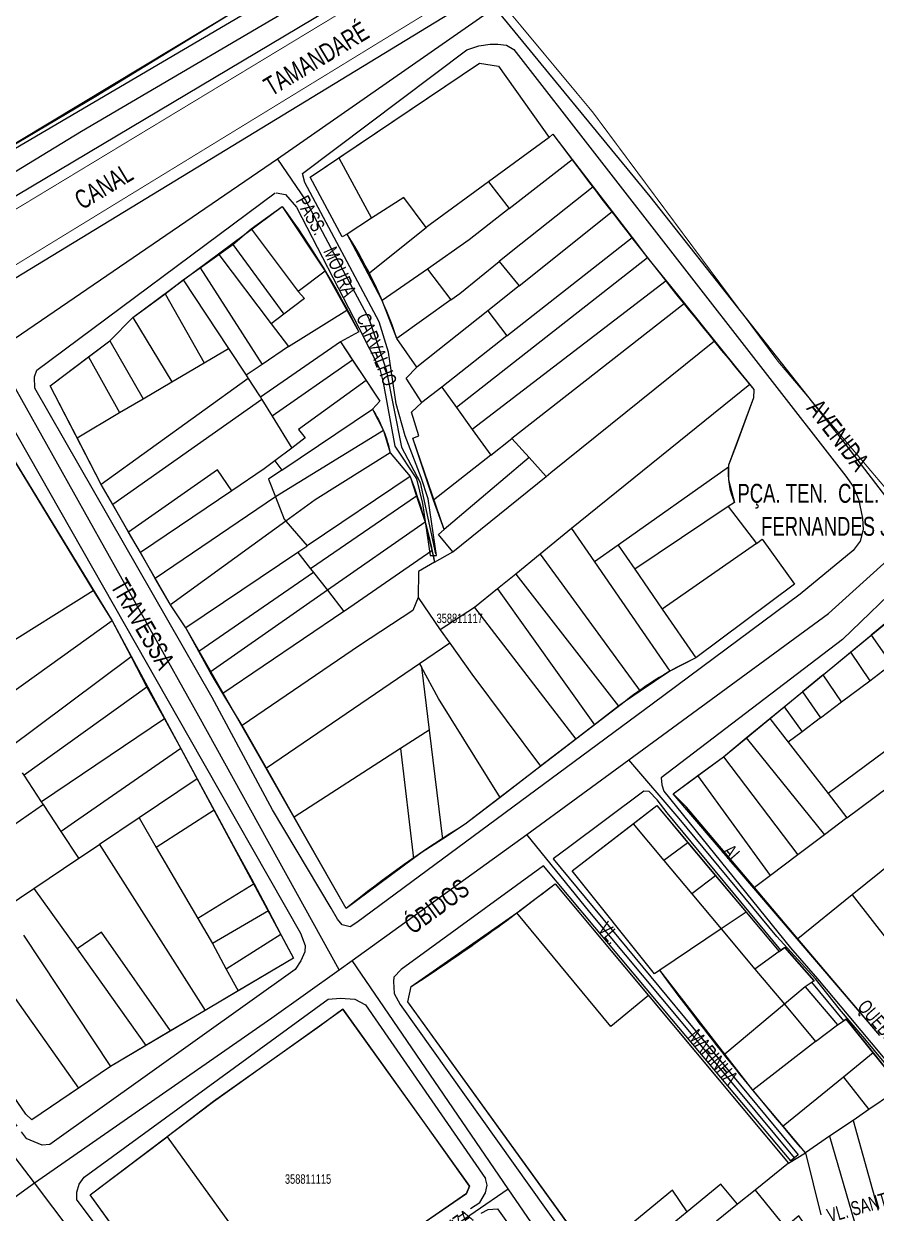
# Model space of a CAD drawing. Extents: x 199219 to 200475, y 4837288 to 4839440.
# Drawn here: x 200027.5 to 200207.8, y 4838461.3 to 4838713 of the extents above; entities that cross this region are included whole.
import ezdxf

# ---------------------------------------------------------------- set-up
doc = ezdxf.new("R2010")
doc.units = 0
doc.header["$LTSCALE"] = 3
doc.header["$MEASUREMENT"] = 0
doc.linetypes.add('PHANTOMX2', pattern=[5, 2.5, -0.5, 0.5, -0.5, 0.5, -0.5])
for name, color, linetype in [('CD_MALHA_LOTES', 40, 'CONTINUOUS'), ('CD_TXT_QUADRA', 7, 'CONTINUOUS'), ('HD-CANAIS', 7, 'CONTINUOUS'), ('HD-TXT-CANAIS', 7, 'CONTINUOUS'), ('LM-LIM-SETOR-FISCAL', 7, 'CONTINUOUS'), ('RU-QUADRAS', 210, 'CONTINUOUS'), ('RU-TXT-PRACA-JD', 7, 'CONTINUOUS'), ('SV-EIXO-RUA-N-PAV', 6, 'CONTINUOUS'), ('SV-EIXO-RUA-PAV', 20, 'CONTINUOUS'), ('SV-RUA-NAO-PAV-S-GUIA-C-GUIA', 7, 'PHANTOMX2'), ('SV-RUA-PAVIM-S-GUIA-C-GUIA', 7, 'CONTINUOUS'), ('SV-TXT-RUA-N-PAV-S-GUIA-C-GUIA', 7, 'CONTINUOUS'), ('SV-TXT-RUA-PAV-S-GUIA-C-GUIA', 7, 'CONTINUOUS')]:
    doc.layers.add(name, color=color, linetype=linetype)
doc.styles.add('3588-11-2D_TXT$0$ARIAL', font='ARIAL.TTF')
doc.styles.add('ARIAL', font='ARIAL.TTF')
doc.linetypes.add('Limite', pattern='A,20,-3,[130,ltypeshp.shx,S=6.35,R=0,X=0,Y=0],-3,20', length=46)

msp = doc.modelspace()

# ---------------------------------------------------------------- linework, layer by layer
at = {"layer": 'CD_MALHA_LOTES', "linetype": 'Continuous'}
for p, q in [((200072.55, 4838715.89), (200042.72, 4838697.62)), ((200094.13, 4838684.58), (200123.88, 4838704.67)), ((200123.88, 4838704.67), (200127.92, 4838704.02)), ((200127.92, 4838704.02), (200138.67, 4838688.93)), ((200042.72, 4838697.62), (200013.12, 4838680.08)), ((200138.67, 4838688.93), (200125.83, 4838679.56)), ((200138.67, 4838688.93), (200139.45, 4838689.6)), ((200139.45, 4838689.6), (200143.54, 4838684.26)), ((200088.05, 4838680.48), (200094.13, 4838684.58)), ((200094.13, 4838684.58), (200101.06, 4838671.81)), ((200130.21, 4838673.87), (200143.54, 4838684.26)), ((200143.54, 4838684.26), (200147.95, 4838678.49)), ((200094.85, 4838667.9), (200088.05, 4838680.48)), ((200125.83, 4838679.56), (200113.44, 4838670.53)), ((200125.83, 4838679.56), (200130.21, 4838673.87)), ((200147.95, 4838678.49), (200130.6, 4838664.71)), ((200147.95, 4838678.49), (200151.98, 4838673.23)), ((200107.86, 4838676.21), (200101.06, 4838671.81)), ((200112.6, 4838669.86), (200107.86, 4838676.21)), ((200075.56, 4838669.59), (200082.15, 4838674.33)), ((200082.15, 4838674.33), (200091.25, 4838660.64)), ((200130.21, 4838673.87), (200121.74, 4838667.26)), ((200132.29, 4838657.54), (200151.98, 4838673.23)), ((200151.98, 4838673.23), (200156.18, 4838667.73)), ((200101.06, 4838671.81), (200095.9, 4838668.47)), ((200113.44, 4838670.53), (200112.6, 4838669.86)), ((200071.73, 4838666.25), (200075.56, 4838669.59)), ((200075.56, 4838669.59), (200085.5, 4838656.35)), ((200095.9, 4838668.47), (200094.85, 4838667.9)), ((200100.34, 4838660.08), (200095.9, 4838668.47)), ((200100.34, 4838660.08), (200112.6, 4838669.86)), ((200068.76, 4838664.16), (200071.73, 4838666.25)), ((200071.73, 4838666.25), (200082.51, 4838651.55)), ((200121.74, 4838667.26), (200112.89, 4838661.07)), ((200129.69, 4838646.92), (200156.18, 4838667.73)), ((200156.18, 4838667.73), (200159.47, 4838663.43)), ((200064.77, 4838661.36), (200068.76, 4838664.16)), ((200068.76, 4838664.16), (200079.81, 4838649.51)), ((200159.47, 4838663.43), (200119.04, 4838631.75)), ((200130.6, 4838664.71), (200128.07, 4838662.67)), ((200159.47, 4838663.43), (200163.37, 4838658.59)), ((200061.16, 4838658.82), (200064.77, 4838661.36)), ((200064.77, 4838661.36), (200077.92, 4838640.9)), ((200091.25, 4838660.64), (200085.5, 4838656.35)), ((200091.25, 4838660.64), (200095.81, 4838652.39)), ((200112.89, 4838661.07), (200103.32, 4838654.39)), ((200112.89, 4838661.07), (200117.81, 4838654.53)), ((200119.72, 4838655.9), (200128.07, 4838662.67)), ((200128.07, 4838662.67), (200132.29, 4838657.54)), ((200057.4, 4838655.79), (200061.16, 4838658.82)), ((200061.16, 4838658.82), (200070.79, 4838644.23)), ((200103.32, 4838654.39), (200100.34, 4838660.08)), ((200163.37, 4838658.59), (200122.38, 4838627.13)), ((200163.37, 4838658.59), (200167.27, 4838653.76)), ((200050.52, 4838650.8), (200057.4, 4838655.79)), ((200057.4, 4838655.79), (200065.64, 4838641.2)), ((200085.5, 4838656.35), (200086.88, 4838654.85)), ((200117.81, 4838654.53), (200119.72, 4838655.9)), ((200132.29, 4838657.54), (200125.65, 4838652.25)), ((200086.88, 4838654.85), (200082.51, 4838651.55)), ((200106.42, 4838646.36), (200103.32, 4838654.39)), ((200117.81, 4838654.53), (200106.42, 4838646.36)), ((200167.27, 4838653.76), (200130.76, 4838625.2)), ((200167.27, 4838653.76), (200173.6, 4838645.9)), ((200045.66, 4838645.89), (200050.52, 4838650.8)), ((200050.52, 4838650.8), (200058.82, 4838637.19)), ((200082.51, 4838651.55), (200079.81, 4838649.51)), ((200083.45, 4838644.69), (200095.81, 4838652.39)), ((200095.81, 4838652.39), (200098.36, 4838647.79)), ((200125.65, 4838652.25), (200110.62, 4838640.27)), ((200125.65, 4838652.25), (200129.69, 4838646.92)), ((200079.81, 4838649.51), (200083.45, 4838644.69)), ((200098.36, 4838647.79), (200094.46, 4838645.67)), ((200041.14, 4838642.46), (200045.66, 4838645.89)), ((200045.66, 4838645.89), (200052.75, 4838633.62)), ((200094.46, 4838645.67), (200077.55, 4838633.94)), ((200094.46, 4838645.67), (200097.03, 4838641.81)), ((200110.62, 4838640.27), (200106.42, 4838646.36)), ((200129.69, 4838646.92), (200115.9, 4838636.09)), ((200139.01, 4838618.01), (200173.6, 4838645.9)), ((200173.6, 4838645.9), (200179.18, 4838638.97)), ((200065.64, 4838641.2), (200070.79, 4838644.23)), ((200070.79, 4838644.23), (200074.51, 4838638.58)), ((200083.45, 4838644.69), (200077.92, 4838640.9)), ((200033.08, 4838636.34), (200041.14, 4838642.46)), ((200041.14, 4838642.46), (200047.75, 4838630.68)), ((200058.82, 4838637.19), (200065.64, 4838641.2)), ((200077.92, 4838640.9), (200074.51, 4838638.58)), ((200097.03, 4838641.81), (200080.02, 4838629.95)), ((200097.03, 4838641.81), (200099.9, 4838637.48)), ((200108.4, 4838637.96), (200110.62, 4838640.27)), ((200074.96, 4838637.9), (200043.82, 4838615.5)), ((200074.51, 4838638.58), (200074.96, 4838637.9)), ((200074.96, 4838637.9), (200077.24, 4838634.43)), ((200111.71, 4838632.86), (200108.4, 4838637.96)), ((200179.18, 4838638.97), (200181.09, 4838636.66)), ((200038.73, 4838625.37), (200033.08, 4838636.34)), ((200052.75, 4838633.62), (200058.82, 4838637.19)), ((200099.9, 4838637.48), (200085.59, 4838627.09)), ((200099.9, 4838637.48), (200102.78, 4838633.13)), ((200115.9, 4838636.09), (200111.71, 4838632.86)), ((200115.9, 4838636.09), (200119.04, 4838631.75)), ((200181.09, 4838636.66), (200143.38, 4838606.13)), ((200181.09, 4838636.66), (200181.95, 4838635.57)), ((200181.95, 4838635.57), (200181.89, 4838633.85)), ((200077.84, 4838633.47), (200046.29, 4838611.21)), ((200047.75, 4838630.68), (200052.75, 4838633.62)), ((200077.24, 4838634.43), (200077.55, 4838633.94)), ((200077.55, 4838633.94), (200077.84, 4838633.47)), ((200077.84, 4838633.47), (200080.02, 4838629.95)), ((200102.78, 4838633.13), (200101.24, 4838631.44)), ((200109.54, 4838630.8), (200111.71, 4838632.86)), ((200181.89, 4838633.85), (200178.21, 4838623.8)), ((200038.73, 4838625.37), (200047.75, 4838630.68)), ((200082.06, 4838618.51), (200101.24, 4838631.44)), ((200101.24, 4838631.44), (200103.57, 4838626.9)), ((200111.05, 4838625.76), (200109.54, 4838630.8)), ((200119.04, 4838631.75), (200122.38, 4838627.13)), ((200080.02, 4838629.95), (200084.2, 4838623.19)), ((200021.73, 4838626.59), (200042.18, 4838593.06)), ((200043.82, 4838615.5), (200038.73, 4838625.37)), ((200103.57, 4838626.9), (200080.71, 4838612.87)), ((200087.03, 4838625.32), (200084.2, 4838623.19)), ((200085.59, 4838627.09), (200087.03, 4838625.32)), ((200103.57, 4838626.9), (200105.02, 4838622.15)), ((200109.77, 4838625.25), (200111.05, 4838625.76)), ((200114.13, 4838612.19), (200109.77, 4838625.25)), ((200122.38, 4838627.13), (200126.29, 4838621.7)), ((200126.29, 4838621.7), (200130.76, 4838625.2)), ((200130.76, 4838625.2), (200134.38, 4838621.19)), ((200084.2, 4838623.19), (200080.62, 4838620.49)), ((200178.21, 4838623.8), (200176.57, 4838619.56)), ((200080.62, 4838620.49), (200078.36, 4838618.8)), ((200080.62, 4838620.49), (200082.06, 4838618.51)), ((200105.02, 4838622.15), (200089.11, 4838612.24)), ((200105.02, 4838622.15), (200109.23, 4838617.16)), ((200126.29, 4838621.7), (200114.13, 4838612.19)), ((200134.38, 4838621.19), (200116.45, 4838605.96)), ((200134.38, 4838621.19), (200137.99, 4838617.19)), ((200068.47, 4838618.55), (200049.63, 4838605.42)), ((200071.48, 4838614.14), (200068.47, 4838618.55)), ((200078.36, 4838618.8), (200071.48, 4838614.14)), ((200082.06, 4838618.51), (200079.23, 4838616.6)), ((200137.99, 4838617.19), (200139.01, 4838618.01)), ((200176.57, 4838619.14), (200153.21, 4838602.67)), ((200176.57, 4838619.56), (200176.57, 4838619.14)), ((200176.57, 4838619.14), (200176.57, 4838616.49)), ((200046.29, 4838611.21), (200043.82, 4838615.5)), ((200079.23, 4838616.6), (200080.71, 4838612.87)), ((200109.23, 4838617.16), (200087.45, 4838602.46)), ((200109.23, 4838617.16), (200110.58, 4838613.01)), ((200118.25, 4838601.25), (200137.99, 4838617.19)), ((200176.57, 4838616.49), (200177.88, 4838611.65)), ((200071.48, 4838614.14), (200052.14, 4838601.07)), ((200080.71, 4838612.87), (200055.29, 4838595.59)), ((200080.71, 4838612.87), (200082.58, 4838608.16)), ((200110.58, 4838613.01), (200088.15, 4838597.65)), ((200110.58, 4838613.01), (200112.38, 4838607.48)), ((200049.63, 4838605.42), (200046.29, 4838611.21)), ((200089.11, 4838612.24), (200082.93, 4838607.75)), ((200116.45, 4838605.96), (200114.13, 4838612.19)), ((200176.54, 4838610.82), (200156.74, 4838597.54)), ((200177.88, 4838611.65), (200176.54, 4838610.82)), ((200176.54, 4838610.82), (200182.48, 4838602.99)), ((200082.93, 4838607.75), (200058.51, 4838590.02)), ((200082.58, 4838608.16), (200082.93, 4838607.75)), ((200082.93, 4838607.75), (200087.45, 4838602.46)), ((200112.38, 4838607.48), (200091.71, 4838593.08)), ((200112.38, 4838607.48), (200112.5, 4838607.11)), ((200052.14, 4838601.07), (200049.63, 4838605.42)), ((200112.5, 4838607.11), (200113.8, 4838601.52)), ((200115.19, 4838604.88), (200116.45, 4838605.96)), ((200143.38, 4838606.13), (200136.74, 4838600.72)), ((200143.38, 4838606.13), (200148.2, 4838599.13)), ((200087.45, 4838602.46), (200087.33, 4838602.37)), ((200118.25, 4838601.25), (200115.19, 4838604.88)), ((200153.21, 4838602.67), (200148.2, 4838599.13)), ((200153.21, 4838602.67), (200156.74, 4838597.54)), ((200182.48, 4838602.99), (200162.55, 4838589.09)), ((200182.48, 4838602.99), (200183.74, 4838603.88)), ((200183.74, 4838603.88), (200190.54, 4838594.37)), ((200055.29, 4838595.59), (200052.14, 4838601.07)), ((200085.46, 4838601.11), (200061.78, 4838585.16)), ((200087.33, 4838602.37), (200085.46, 4838601.11)), ((200085.46, 4838601.11), (200088.15, 4838597.65)), ((200095.36, 4838588.76), (200113.8, 4838601.52)), ((200113.8, 4838601.52), (200114.38, 4838599.03)), ((200114.38, 4838599.03), (200118.25, 4838601.25)), ((200136.74, 4838600.72), (200131.57, 4838596.52)), ((200136.74, 4838600.72), (200157.89, 4838571.75)), ((200088.15, 4838597.65), (200088.8, 4838596.82)), ((200114.38, 4838599.03), (200110.96, 4838597.07)), ((200148.2, 4838599.13), (200164.18, 4838575.96)), ((200156.74, 4838597.54), (200162.55, 4838589.09)), ((200058.43, 4838590.15), (200055.29, 4838595.59)), ((200088.8, 4838596.82), (200064.53, 4838580.16)), ((200088.8, 4838596.82), (200091.71, 4838593.08)), ((200110.96, 4838597.07), (200110.89, 4838591.56)), ((200131.57, 4838596.52), (200127.68, 4838593.36)), ((200131.57, 4838596.52), (200153.34, 4838568.56)), ((200013.31, 4838574.96), (200042.18, 4838593.06)), ((200042.18, 4838593.06), (200046.19, 4838586.65)), ((200091.71, 4838593.08), (200066.93, 4838575.79)), ((200091.71, 4838593.08), (200095.18, 4838588.63)), ((200127.68, 4838593.36), (200122.84067, 4838589.423892)), ((200127.68, 4838593.36), (200148.23, 4838564.62)), ((200190.54, 4838594.37), (200169.64, 4838578.8)), ((200058.51, 4838590.02), (200058.43, 4838590.15)), ((200061.78, 4838585.16), (200058.51, 4838590.02)), ((200110.89, 4838591.56), (200109.77, 4838588.82)), ((200110.89, 4838591.56), (200115.61, 4838584.69)), ((200095.18, 4838588.63), (200069.59, 4838571.27)), ((200095.18, 4838588.63), (200095.36, 4838588.76)), ((200109.77, 4838588.82), (200098.52, 4838581.43)), ((200122.84067, 4838589.423892), (200115.61, 4838584.69)), ((200122.84067, 4838589.423892), (200144.25, 4838561.55)), ((200162.55, 4838589.09), (200169.64, 4838578.8)), ((200046.19, 4838586.65), (200018.77, 4838566.98)), ((200046.19, 4838586.65), (200050.19, 4838578.98)), ((200064.53, 4838580.16), (200061.78, 4838585.16)), ((200210.88, 4838586.96), (200206.77, 4838583.58)), ((200115.61, 4838584.69), (200117.61, 4838581.89)), ((200202.37, 4838579.96), (200206.77, 4838583.58)), ((200206.77, 4838583.58), (200211.07, 4838577.42)), ((200066.93, 4838575.79), (200064.53, 4838580.16)), ((200098.52, 4838581.43), (200073.71, 4838564.47)), ((200117.61, 4838581.89), (200111.21, 4838577.52)), ((200117.61, 4838581.89), (200122.28, 4838575.36)), ((200196.62, 4838575.23), (200202.37, 4838579.96)), ((200202.37, 4838579.96), (200206.48, 4838573.96)), ((200050.19, 4838578.98), (200023.92, 4838559.42)), ((200050.19, 4838578.98), (200053.51, 4838572.57)), ((200111.21, 4838577.52), (200078.84, 4838555.43)), ((200111.21, 4838577.52), (200111.59, 4838576.82)), ((200169.64, 4838578.8), (200164.18, 4838575.96)), ((200206.48, 4838573.96), (200211.07, 4838577.42)), ((200069.59, 4838571.27), (200066.93, 4838575.79)), ((200115.24, 4838570.17), (200111.59, 4838576.82)), ((200111.59, 4838576.82), (200113.22, 4838563.49)), ((200122.28, 4838575.36), (200136.84, 4838555.84)), ((200164.18, 4838575.96), (200157.89, 4838571.75)), ((200196.62, 4838575.23), (200192.23, 4838571.62)), ((200200.53, 4838569.48), (200196.62, 4838575.23)), ((200230.85, 4838574.82), (200197.67, 4838550.05)), ((200053.51, 4838572.57), (200027.53, 4838553.97)), ((200053.51, 4838572.57), (200057.21, 4838565.89)), ((200200.53, 4838569.48), (200206.48, 4838573.96)), ((200073.71, 4838564.47), (200069.59, 4838571.27)), ((200128.24, 4838549.23), (200115.24, 4838570.17)), ((200157.89, 4838571.75), (200154.76, 4838569.65)), ((200188.38, 4838568.45), (200192.23, 4838571.62)), ((200192.23, 4838571.62), (200196.04, 4838566.09)), ((200201.66, 4838544.9), (200234.78, 4838569.71)), ((200153.34, 4838568.56), (200148.23, 4838564.62)), ((200154.76, 4838569.65), (200153.34, 4838568.56)), ((200185.35, 4838565.96), (200188.38, 4838568.45)), ((200188.38, 4838568.45), (200192.16, 4838563.16)), ((200196.04, 4838566.09), (200200.53, 4838569.48)), ((200057.21, 4838565.89), (200031.25, 4838548.34)), ((200057.21, 4838565.89), (200060.67, 4838559.64)), ((200180.35, 4838561.84), (200185.35, 4838565.96)), ((200185.35, 4838565.96), (200189.23, 4838560.95)), ((200196.04, 4838566.09), (200192.16, 4838563.16)), ((200078.84, 4838555.43), (200073.71, 4838564.47)), ((200113.22, 4838563.49), (200107.18, 4838559.59)), ((200113.22, 4838563.49), (200116.04, 4838540.45)), ((200148.23, 4838564.62), (200144.25, 4838561.55)), ((200192.16, 4838563.16), (200189.23, 4838560.95)), ((200060.67, 4838559.64), (200038.22, 4838544.05)), ((200060.67, 4838559.64), (200064.17, 4838553.18)), ((200144.25, 4838561.55), (200136.84, 4838555.84)), ((200175.51, 4838557.86), (200180.35, 4838561.84)), ((200180.35, 4838561.84), (200196.9, 4838541.34)), ((200189.23, 4838560.95), (200197.67, 4838550.05)), ((200107.18, 4838559.59), (200084.71, 4838545.07)), ((200107.18, 4838559.59), (200109.96, 4838536.35)), ((200170.08, 4838553.87), (200175.51, 4838557.86)), ((200175.51, 4838557.86), (200191.26, 4838537.11)), ((200084.71, 4838545.07), (200078.84, 4838555.43)), ((200136.69, 4838555.72), (200128.24, 4838549.23)), ((200136.84, 4838555.84), (200136.69, 4838555.72)), ((200027.53, 4838553.97), (200027.19, 4838554.49)), ((200031.25, 4838548.34), (200027.53, 4838553.97)), ((200064.17, 4838553.18), (200051.85, 4838544.91)), ((200064.17, 4838553.18), (200067.77, 4838546.54)), ((200164.89, 4838550.04), (200170.08, 4838553.87)), ((200185.45, 4838532.76), (200170.08, 4838553.87)), ((200167.72, 4838547.17), (200164.89, 4838550.04)), ((200197.67, 4838550.05), (200201.66, 4838544.9)), ((200031.65, 4838547.73), (200000, 4838525.82)), ((200031.65, 4838547.73), (200031.25, 4838548.34)), ((200035.39, 4838542.07), (200031.65, 4838547.73)), ((200128.24, 4838549.23), (200120.86, 4838543.57)), ((200156.39, 4838543.67), (200161.42, 4838547.55)), ((200161.42, 4838547.55), (200168.01, 4838539.67)), ((200182.06, 4838530.22), (200167.72, 4838547.17)), ((200051.85, 4838544.91), (200043.49, 4838539.29)), ((200051.85, 4838544.91), (200055.49, 4838538.68)), ((200067.77, 4838546.54), (200055.49, 4838538.68)), ((200067.77, 4838546.54), (200071.8, 4838539.09)), ((200095.67, 4838525.74), (200084.71, 4838545.07)), ((200201.66, 4838544.9), (200196.9, 4838541.34)), ((200038.22, 4838544.05), (200035.39, 4838542.07)), ((200039.15, 4838536.38), (200035.39, 4838542.07)), ((200120.86, 4838543.57), (200116.04, 4838540.45)), ((200143.48, 4838533.75), (200156.39, 4838543.67)), ((200156.39, 4838543.67), (200162.89, 4838535.92)), ((200116.04, 4838540.45), (200111.74, 4838537.67)), ((200168.01, 4838539.67), (200162.89, 4838535.92)), ((200168.01, 4838539.67), (200173.85, 4838532.69)), ((200196.9, 4838541.34), (200191.26, 4838537.11)), ((200039.15, 4838536.38), (200043.49, 4838539.29)), ((200043.49, 4838539.29), (200065.86, 4838504.19)), ((200055.49, 4838538.68), (200064.27, 4838523.65)), ((200071.8, 4838539.09), (200075.99, 4838531.38)), ((200111.74, 4838537.67), (200109.96, 4838536.35)), ((200191.26, 4838537.11), (200185.45, 4838532.76)), ((200029.61, 4838529.97), (200039.15, 4838536.38)), ((200109.96, 4838536.35), (200095.67, 4838525.74)), ((200162.89, 4838535.92), (200168.82, 4838528.85)), ((200211.75, 4838535.92), (200202.75, 4838528.65)), ((200160.9, 4838511.89), (200143.48, 4838533.75)), ((200173.85, 4838532.69), (200168.82, 4838528.85)), ((200173.85, 4838532.69), (200180.29, 4838525)), ((200185.45, 4838532.76), (200182.06, 4838530.22)), ((200023.54, 4838525.9), (200029.61, 4838529.97)), ((200029.61, 4838529.97), (200038.73, 4838517.2)), ((200076.19, 4838530.99), (200064.27, 4838523.65)), ((200075.99, 4838531.38), (200076.19, 4838530.99)), ((200076.19, 4838530.99), (200079.24, 4838525.23)), ((200132.74, 4838525.5), (200139.9, 4838531)), ((200139.9, 4838531), (200159.69, 4838507.3)), ((200191.24, 4838519.36), (200182.06, 4838530.22)), ((200168.82, 4838528.85), (200175.03, 4838521.44)), ((200202.75, 4838528.65), (200191.24, 4838519.36)), ((200202.75, 4838528.65), (200210.74, 4838518.42)), ((200079.24, 4838525.23), (200067.38, 4838518.32)), ((200079.24, 4838525.23), (200081.87, 4838520.27)), ((200109.43, 4838509.23), (200131.81, 4838524.85)), ((200131.81, 4838524.85), (200132.74, 4838525.5)), ((200151.66, 4838500.77), (200131.81, 4838524.85)), ((200180.29, 4838525), (200175.03, 4838521.44)), ((200180.29, 4838525), (200187.28, 4838516.65)), ((200064.27, 4838523.65), (200067.38, 4838518.32)), ((200027.41, 4838520.07), (200045.83, 4838492.3)), ((200043.9, 4838520.73), (200038.73, 4838517.2)), ((200058.5, 4838499.83), (200043.9, 4838520.73)), ((200081.87, 4838520.27), (200070.29, 4838512.94)), ((200081.87, 4838520.27), (200084.53, 4838515.25)), ((200175.03, 4838521.44), (200162.04, 4838512.67)), ((200175.03, 4838521.44), (200182.15, 4838512.94)), ((200208.59, 4838498.84), (200191.24, 4838519.36)), ((200038.73, 4838517.2), (200053.32, 4838496.75)), ((200067.38, 4838518.32), (200070.29, 4838512.94)), ((200187.28, 4838516.65), (200188.5, 4838517.51)), ((200188.5, 4838517.51), (200194.69, 4838510.47)), ((200084.53, 4838515.25), (200072.8, 4838508.3)), ((200187.28, 4838516.65), (200182.15, 4838512.94)), ((200070.29, 4838512.94), (200072.8, 4838508.3)), ((200162.04, 4838512.67), (200160.9, 4838511.89)), ((200175.84, 4838494.9), (200162.04, 4838512.67)), ((200182.15, 4838512.94), (200188.41, 4838505.48)), ((200194.69, 4838510.47), (200192.79, 4838509.16)), ((200072.8, 4838508.3), (200065.86, 4838504.19)), ((200108.75, 4838505.98), (200109.43, 4838509.23)), ((200159.69, 4838507.3), (200151.66, 4838500.77)), ((200159.69, 4838507.3), (200189.29, 4838471.86)), ((200192.79, 4838509.16), (200188.41, 4838505.48)), ((200192.79, 4838509.16), (200199.62, 4838501.14)), ((200025.68, 4838506.7), (200039.06, 4838487.7)), ((200094.99, 4838504.42), (200090.14, 4838500.83)), ((200112.58, 4838479.89), (200094.99, 4838504.42)), ((200147.66, 4838452.15), (200108.75, 4838505.98)), ((200188.41, 4838505.48), (200175.84, 4838494.9)), ((200188.41, 4838505.48), (200195.03, 4838497.59)), ((200065.86, 4838504.19), (200058.5, 4838499.83)), ((200199.62, 4838501.14), (200201.47, 4838502.29)), ((200201.47, 4838502.29), (200207.19, 4838495.21)), ((200027.88, 4838482.25), (200015.39, 4838500.38)), ((200058.5, 4838499.83), (200053.32, 4838496.75)), ((200090.14, 4838500.83), (200067.6, 4838484.93)), ((200195.03, 4838497.59), (200199.62, 4838501.14)), ((200053.32, 4838496.75), (200045.83, 4838492.3)), ((200195.03, 4838497.59), (200181.74, 4838487.3)), ((200181.74, 4838487.3), (200175.84, 4838494.9)), ((200207.19, 4838495.21), (200200.89, 4838490.07)), ((200207.19, 4838495.21), (200213.13, 4838487.84)), ((200045.83, 4838492.3), (200039.06, 4838487.7)), ((200200.89, 4838490.07), (200188.14, 4838479.66)), ((200200.89, 4838490.07), (200206.28, 4838483.18)), ((200039.06, 4838487.7), (200029.17, 4838480.99)), ((200188.14, 4838479.66), (200181.74, 4838487.3)), ((200067.6, 4838484.93), (200062.8, 4838481.25)), ((200211.32, 4838486.61), (200206.28, 4838483.18)), ((200029.17, 4838480.99), (200027.88, 4838482.25)), ((200206.28, 4838483.18), (200202.94, 4838480.91)), ((200062.8, 4838481.25), (200057.78, 4838477.44)), ((200121.78, 4838466.97), (200112.58, 4838479.89)), ((200192.86, 4838474.05), (200188.14, 4838479.66)), ((200202.94, 4838480.91), (200197.99, 4838477.54)), ((200202.94, 4838480.91), (200208.29, 4838461.89)), ((200041.54, 4838465.14), (200057.78, 4838477.44)), ((200057.78, 4838477.44), (200084.57, 4838440.37)), ((200197.99, 4838477.54), (200192.86, 4838474.05)), ((200197.99, 4838477.54), (200203.23, 4838459.37)), ((200189.29, 4838471.86), (200192.86, 4838474.05)), ((200192.86, 4838474.05), (200196.15, 4838460.9)), ((200189.29, 4838471.86), (200182.21, 4838466.14)), ((200121.16, 4838465.43), (200121.78, 4838466.97)), ((200174.97, 4838467.42), (200167.85, 4838461.56)), ((200178.51, 4838463.16), (200174.97, 4838467.42)), ((200067.89, 4838428.62), (200041.54, 4838465.14)), ((200089.33, 4838443.73), (200121.16, 4838465.43)), ((200164.75, 4838466.11), (200147.66, 4838452.15)), ((200167.85, 4838461.56), (200164.75, 4838466.11)), ((200182.21, 4838466.14), (200178.51, 4838463.16)), ((200182.21, 4838466.14), (200188.61, 4838458.28)), ((200167.85, 4838461.56), (200150.92, 4838447.65)), ((200178.51, 4838463.16), (200174.05, 4838459.56))]:
    msp.add_line(p, q, dxfattribs=at)
at = {"layer": 'HD-CANAIS', "const_width": 0.18}
msp.add_lwpolyline([(200021.55, 4838659.38), (200117.49, 4838718.13), (200111.63, 4838725.65), (200016.88, 4838668.35)], close=True, dxfattribs=at)
at = {"layer": 'LM-LIM-SETOR-FISCAL', "linetype": 'Limite', "ltscale": 0.1, "const_width": 0.25}
msp.add_lwpolyline([(200120.409508, 4838727.259673), (200147.895711, 4838694.217748), (200187.037505, 4838641.556438), (200211.927777, 4838612.208207), (200219.004395, 4838603.413883), (200272.711944, 4838534.36132), (200280.384451, 4838524.432193), (200339.740351, 4838450.679692), (200424.808112, 4838341.194673), (200451.887549, 4838306.44273), (200474.676248, 4838277.458958), (200458.633748, 4838261.81904), (200449.055245, 4838253.677312), (200440.913518, 4838245.535585), (200429.419314, 4838234.999232), (200367.240616, 4838178.422546), (200333.560081, 4838146.987381), (200278.174313, 4838096.09235), (200231.021564, 4838053.43034), (200112.765464, 4837943.407259)], dxfattribs=at)
at = {"layer": 'RU-QUADRAS', "color": 6, "linetype": 'Continuous'}
for points in [[(199990, 4838722.52), (200000.05, 4838729.89, 0.0147646422), (200067.29, 4838776), (200069.68, 4838775.11), (200097.71, 4838740.8), (200098.61, 4838738.79), (200098.83, 4838736.34), (200096.6, 4838733.44), (200072.55, 4838715.89), (200013.12, 4838680.08), (200011.84, 4838680.63)], [(200033.08, 4838636.34), (200045.66, 4838645.89), (200050.52, 4838650.8), (200082.15, 4838674.33, -0.0406593434), (200098.36, 4838647.79), (200094.46, 4838645.67), (200102.78, 4838633.13), (200101.24, 4838631.44, -0.0891782596), (200105.02, 4838622.15), (200109.23, 4838617.16, -0.0430082342), (200114.38, 4838599.03), (200118.25, 4838601.25), (200115.19, 4838604.88), (200116.45, 4838605.96), (200109.77, 4838625.25), (200111.05, 4838625.76), (200109.54, 4838630.8), (200111.71, 4838632.86), (200108.4, 4838637.96), (200110.62, 4838640.27), (200106.42, 4838646.36, 0.0583559551), (200095.9, 4838668.47), (200094.85, 4838667.9), (200088.05, 4838680.48), (200123.88, 4838704.67), (200127.92, 4838704.02), (200138.67, 4838688.93), (200139.45, 4838689.6, 0.0129497463), (200181.95, 4838635.57), (200181.89, 4838633.85), (200176.57, 4838619.56, 0.1329389144), (200177.88, 4838611.65), (200176.54, 4838610.82), (200182.48, 4838602.99), (200183.74, 4838603.88), (200190.54, 4838594.37), (200169.64, 4838578.8, 0.0553411665), (200154.76, 4838569.65), (200120.86, 4838543.57, 0.0322064681), (200095.67, 4838525.74), (200061.78, 4838585.16), (200058.51, 4838590.02), (200043.84, 4838615.47)], [(199955.56, 4838579.1, -0.014314097), (200021.73, 4838626.59), (200046.19, 4838586.65), (200084.53, 4838515.25), (200045.83, 4838492.3), (200029.17, 4838480.99), (200027.88, 4838482.25), (200005.94, 4838514.08), (200000, 4838520.96)]]:
    msp.add_lwpolyline(points, format="xyb", close=True, dxfattribs=at)
msp.add_lwpolyline([(200208.59, 4838498.84), (200164.89, 4838550.04), (200175.51, 4838557.86), (200219.06, 4838593.69)], dxfattribs=at)
msp.add_lwpolyline([(200219.62, 4838432.66), (200182.42, 4838403.35), (200162.16, 4838431.89), (200193.04, 4838458.46), (200191.48, 4838460.69), (200160.28, 4838434.54), (200108.75, 4838505.98), (200109.43, 4838509.23, 0.0228283925), (200139.9, 4838531), (200189.29, 4838471.86), (200192.86, 4838474.05, -0.0189852054), (200162.04, 4838512.67), (200160.9, 4838511.89), (200143.48, 4838533.75), (200161.42, 4838547.55), (200187.28, 4838516.65), (200188.5, 4838517.51), (200194.69, 4838510.47), (200192.79, 4838509.16), (200199.62, 4838501.14), (200201.47, 4838502.29), (200213.13, 4838487.84)], format="xyb", dxfattribs=at)
msp.add_lwpolyline([(200041.54, 4838465.14), (200067.6, 4838484.93), (200094.99, 4838504.42), (200121.78, 4838466.97), (200121.16, 4838465.43), (200067.89, 4838428.62)], close=True, dxfattribs=at)
at = {"layer": 'SV-EIXO-RUA-N-PAV'}
for points in [[(200294.37, 4838110.85), (200264.82, 4838150.58), (200249.91, 4838170.63), (200208.68, 4838227.81), (200106.55, 4838364.21), (200074.23, 4838405.24), (200064.85, 4838421.21), (200064.26, 4838421.91), (200029.76, 4838467.67), (200000, 4838506.627686)], [(200064.26, 4838421.91), (200070.39, 4838425.71), (200085.86, 4838436.03), (200116.03, 4838456.85), (200129.94, 4838466.39)]]:
    msp.add_lwpolyline(points, dxfattribs=at)
at = {"layer": 'SV-EIXO-RUA-PAV'}
for points in [[(200105.52, 4838745.75), (200114.26, 4838734.96), (200127.17, 4838716.38), (200159.92, 4838676.4), (200200.69, 4838624.76), (200216.12, 4838604.77), (200242.88, 4838572.02), (200275.94, 4838529.21), (200305.54, 4838490.95), (200323.78, 4838467.57), (200334.03, 4838454.59), (200353.24, 4838430.66), (200375.27, 4838402.64), (200384.71, 4838390.12), (200402.98, 4838368.95), (200420.46, 4838346.12), (200440.92, 4838319.99), (200474.29, 4838276.22), (200474.47125, 4838276.017879)], [(200000, 4838666.213135), (200007.56, 4838670.74), (200039.65, 4838690.25), (200093.8, 4838722.05), (200114.26, 4838734.96)], [(200127.949476, 4838716.871376), (200127.17, 4838716.38), (200081.13, 4838684.3), (200021.31, 4838643.49), (200000, 4838631.533203)], [(200094.19, 4838512.74), (200064.51, 4838566.44), (200021.31, 4838643.49), (200007.56, 4838670.74), (200000, 4838685.998535)], [(200081.13, 4838684.3), (200087.08, 4838675.63), (200093.02, 4838664.48), (200100.45, 4838650.61), (200104.17, 4838639.71), (200107.39, 4838623.36), (200111.35, 4838615.93), (200114.57, 4838600.82)], [(200000, 4838446.10376), (200029.76, 4838467.67), (200079.94, 4838502.61), (200094.19, 4838512.74), (200096.96, 4838514.71), (200133.93, 4838541.42), (200155.48, 4838557.18), (200197.76, 4838588.18), (200216.12, 4838604.77)], [(200213.65, 4838488.3), (200205.42, 4838498.16), (200200.09, 4838504.45), (200194.97, 4838510.84), (200186.84, 4838519.83), (200166.16, 4838544.79), (200155.48, 4838557.18)], [(200190.52, 4838472.98), (200165.97, 4838502.61), (200147.21, 4838524.94), (200133.93, 4838541.42)], [(200339.55, 4838256.34), (200298.54, 4838295.1), (200241.12, 4838341.33), (200215.3, 4838365.53), (200185.72, 4838391.89), (200168.77, 4838409.91), (200155.92, 4838428.6), (200129.94, 4838466.39), (200096.96, 4838514.71)]]:
    msp.add_lwpolyline(points, dxfattribs=at)
at = {"layer": 'SV-RUA-NAO-PAV-S-GUIA-C-GUIA'}
for points in [[(200000, 4838514.56), (200027.98, 4838477.07)], [(200038.7, 4838463.99), (200063.43, 4838431.06), (200066.04, 4838426.79), (200067.54, 4838426.32), (200069.44, 4838426.28), (200070.95, 4838427.43), (200084.6, 4838437.25), (200123.97, 4838463.56), (200125.17, 4838465.6), (200125.5, 4838467.22), (200125.17, 4838468.6)]]:
    msp.add_lwpolyline(points, dxfattribs=at)
at = {"layer": 'SV-RUA-PAVIM-S-GUIA-C-GUIA'}
for points in [[(200101.84, 4838745.75), (200103.21, 4838744.05), (200105.4, 4838740.7), (200105.75, 4838737.78), (200105.38, 4838735.23), (200104.14, 4838733.36), (200102.3, 4838731.35), (200080.27, 4838718.68), (200013.19, 4838679.25), (200011.74, 4838678.99), (200010.24, 4838679.05), (200009.29, 4838679.44), (200000, 4838697.938882)], [(200080.9, 4838677.21), (200082.85, 4838676.82), (200085.2, 4838674.2), (200098.34, 4838648.64), (200102.84, 4838639.91), (200103.54, 4838637.05), (200105.95, 4838623.58), (200110.55, 4838616.7), (200111.87, 4838611.42), (200113.48, 4838600.43), (200114.8, 4838600.43), (200113.04, 4838612.45), (200111.57, 4838616.99), (200108.15, 4838625.79), (200106.25, 4838632.55), (200104.64, 4838643.49), (200102.67, 4838649.91), (200086.92, 4838679.42), (200086.45, 4838681.29), (200121.25, 4838707.45), (200123.78, 4838708.28), (200126.16, 4838708.63), (200127.81, 4838708.64), (200129.61, 4838708.45), (200131.18, 4838707.52), (200201.43, 4838617.21), (200202.98, 4838615.05), (200204.11, 4838612.34), (200204.93, 4838608.34), (200205.06, 4838605.93), (200204.44, 4838603.46), (200203, 4838601.5), (200191.77, 4838592.26), (200160.43, 4838569.01), (200097.94, 4838522.8), (200096.51, 4838521.89), (200094.81, 4838522.27), (200093.87, 4838523.51), (200092.52, 4838525.82), (200080.09, 4838546.6), (200067.31, 4838570.4), (200029.78, 4838635.89), (200029.75, 4838638.26), (200030.26, 4838639.69), (200080.68, 4838677.23)], [(200000, 4838617.062494), (200019.14, 4838631.22), (200020.4, 4838631.81), (200022.3, 4838631.67), (200023.98, 4838629.61), (200062.39, 4838561.99), (200086, 4838520.49), (200087.03, 4838517.89), (200086.91, 4838516.54), (200086.1, 4838514.69), (200084.91, 4838512.83), (200032.95, 4838475.78), (200031.37, 4838475.67), (200027.98, 4838477.07)], [(200214.3, 4838595.76), (200200.74, 4838582.64), (200162.35, 4838553.39), (200162.51, 4838551.89), (200162.87, 4838550.6), (200189.69, 4838517.44), (200195.44, 4838510.85), (200202.02, 4838502.99), (200214.04, 4838488.64)], [(200213.13, 4838487.84), (200207.19, 4838495.21), (200201.47, 4838502.29), (200201.01, 4838502), (200194.2, 4838510.14), (200194.69, 4838510.47), (200188.5, 4838517.51), (200187.63, 4838516.9), (200163.63, 4838545.98), (200161.46, 4838548.77), (200159.77, 4838550.51), (200158.67, 4838550.57), (200142.72, 4838538.64), (200139.48, 4838536.28), (200191.31, 4838473.62), (200189.77, 4838472.37), (200164.58, 4838502.33), (200137.42, 4838534.78), (200107.31, 4838512.82), (200105.77, 4838511.21), (200105.71, 4838510.27), (200105.82, 4838507.76), (200107.12, 4838505.4), (200158.57, 4838433.09)], [(200038.7, 4838463.99), (200038.69, 4838465.71), (200039.2, 4838467.41), (200040.22, 4838468.9), (200091.88, 4838506.54), (200094.51, 4838506.8), (200097.51, 4838506.57), (200099.81, 4838505.33), (200125.17, 4838468.6)], [(200124.23, 4838461.25), (200125.71, 4838462.04), (200127.69, 4838462.2), (200163.08, 4838412.76), (200163.14, 4838411.23), (200162.45, 4838409.86), (200156.77, 4838405.88), (200109.14, 4838371.78)]]:
    msp.add_lwpolyline(points, dxfattribs=at)
msp.add_lwpolyline([(200117.57, 4838715.18), (200118.87, 4838716.24), (200119.51, 4838717.54), (200118.8, 4838719.17), (200112.29, 4838727), (200111.24, 4838727.25), (200109.68, 4838726.49), (200017.03, 4838671.37), (200015.95, 4838671.01), (200015.16, 4838670.11), (200014.91, 4838669.01), (200015.22, 4838668.31), (200019.59, 4838658.02), (200020.53, 4838657.37), (200021.33, 4838657.23), (200022.64, 4838657.65), (200024.24, 4838658.31)], close=True, dxfattribs=at)

# ---------------------------------------------------------------- texts
at = {"layer": 'CD_TXT_QUADRA', "linetype": 'Continuous', "style": 'ARIAL', "width": 0.7}
for s, p in [('358811117', (200114.82, 4838586.15)), ('358811115', (200082.73, 4838467.49))]:
    msp.add_text(s, height=2, dxfattribs=at).set_placement(p)
at = {"layer": 'HD-TXT-CANAIS', "style": 'ARIAL', "width": 0.7}
msp.add_text('CANAL                               TAMANDARÉ', height=4, rotation=31, dxfattribs=at).set_placement((200039.81, 4838673.5))
at = {"layer": 'RU-TXT-PRACA-JD', "style": '3588-11-2D_TXT$0$ARIAL', "width": 0.7}
for s, p in [('PÇA. TEN.  CEL.', (200178.483556, 4838611.607313)), ('FERNANDES JR.', (200183.474559, 4838604.62467))]:
    msp.add_text(s, height=4, dxfattribs=at).set_placement(p)
at = {"layer": 'SV-TXT-RUA-N-PAV-S-GUIA-C-GUIA', "style": 'ARIAL', "width": 0.7}
msp.add_text('PASS.       MARIA        LUIZA', height=3, rotation=35, dxfattribs=at).set_placement((200091.21, 4838437.74))
at = {"layer": 'SV-TXT-RUA-PAV-S-GUIA-C-GUIA', "style": 'ARIAL', "width": 0.7}
for s, height, rotation, p in [('PASS.', 3, 299, (200084.93, 4838675.52)), ('MOURA', 3, 294, (200090.79, 4838664.88)), ('CARVALHO', 3, 292, (200097.76, 4838650.95)), ('AVENIDA', 4, 308, (200192.93476, 4838631.498186)), ('TRAVESSA', 4, 300, (200045.69, 4838594.02)), ('AL.                                                QUEBEC', 3, 311, (200175.14, 4838537.66)), ('ÓBIDOS', 4, 36, (200109.799753, 4838520.131068)), ('VL.                               MARINHA', 3, 310, (200148.8, 4838521.3)), ('VL. SANTA  RITA', 3, 16, (200197.97, 4838459.2))]:
    msp.add_text(s, height=height, rotation=rotation, dxfattribs=at).set_placement(p)

doc.saveas('drawing.dxf')
